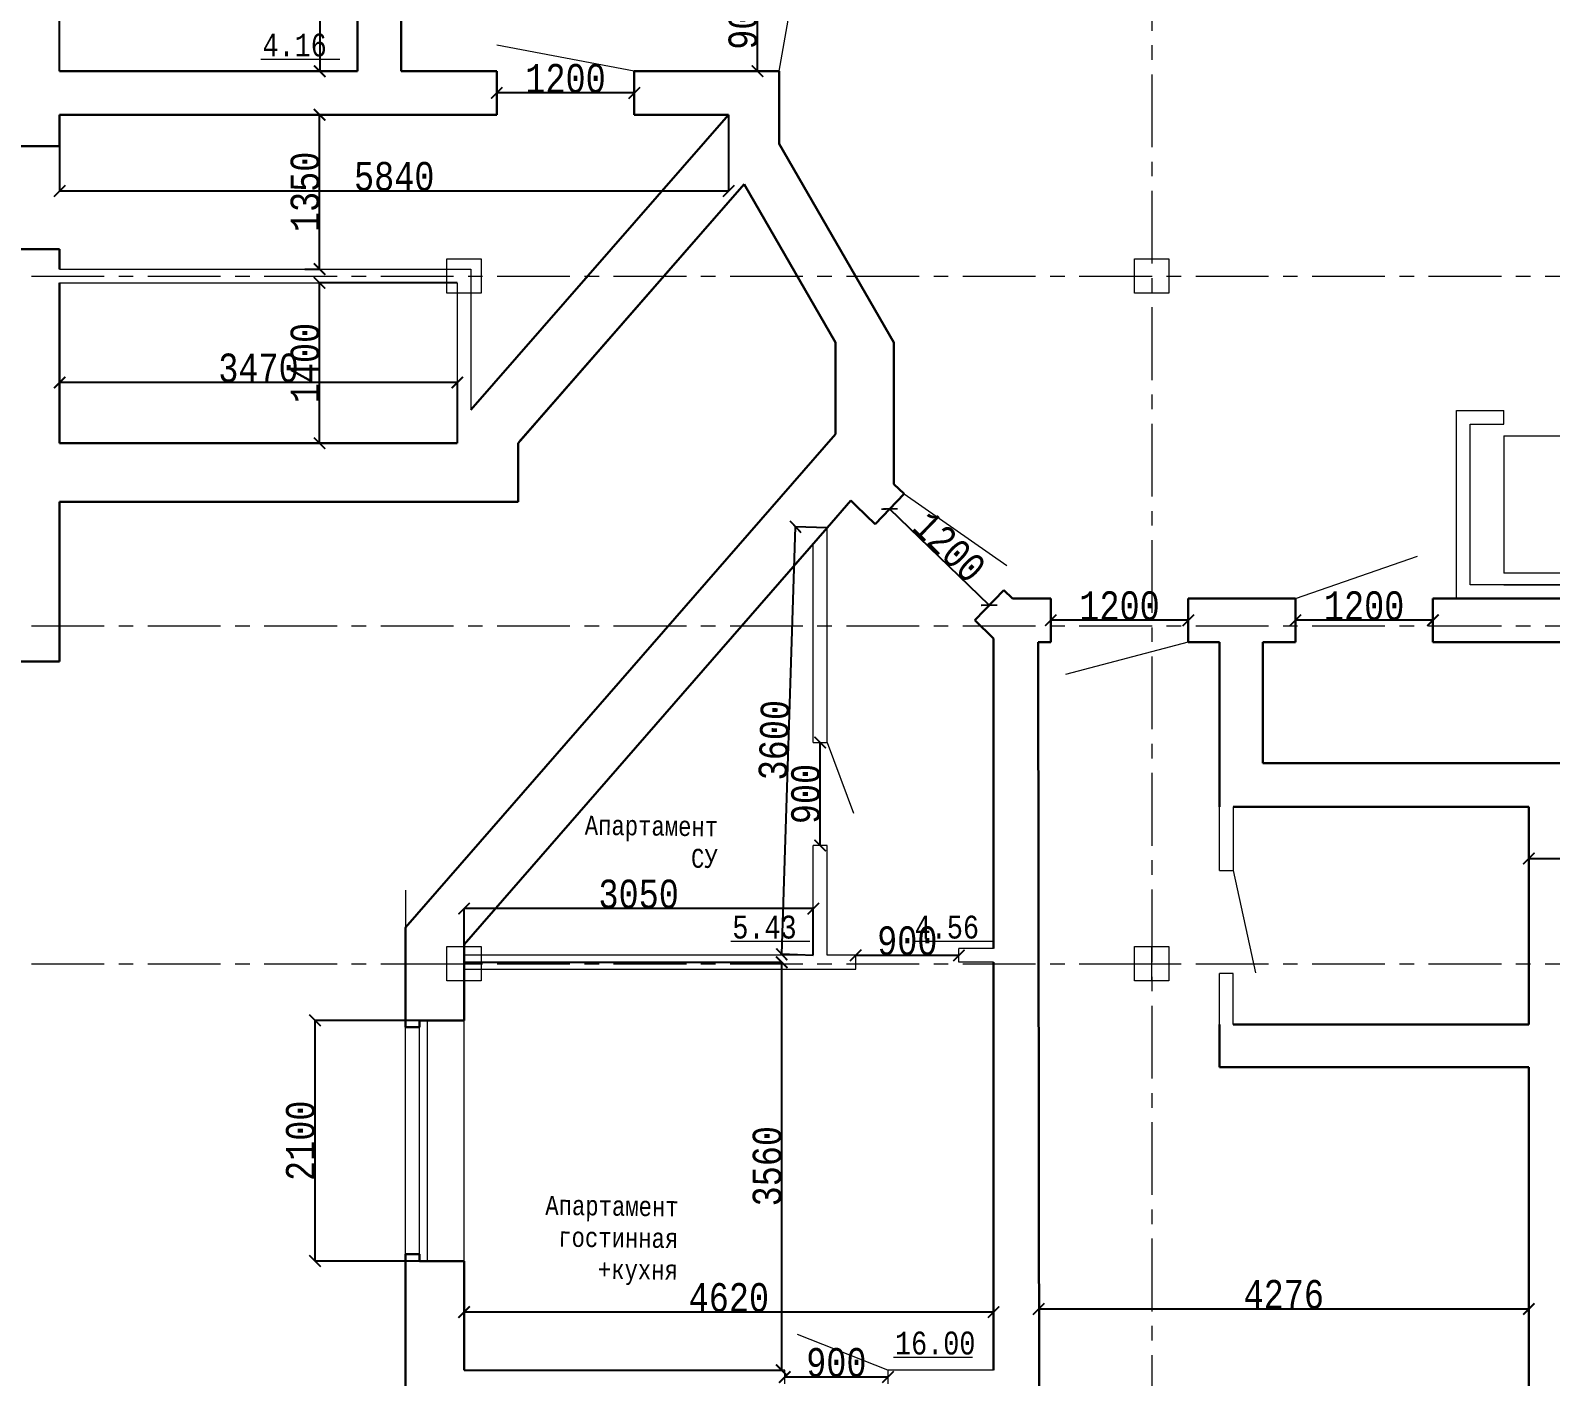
# Model space of a CAD drawing. Header units: millimetres. Extents: x -689206 to 4969298, y -1019800 to 703299.
# Drawn here: x 338194 to 351458, y 547427 to 559175 of the extents above; entities that cross this region are included whole.
import ezdxf

# ---------------------------------------------------------------- set-up
doc = ezdxf.new("R2010")
doc.units = ezdxf.units.MM
doc.linetypes.add('осеваяX2', pattern=[101.6, 63.5, -12.7, 12.7, -12.7])
for name, color, linetype, lineweight in [('несущие', 7, 'Continuous', 30), ('ПЕРЕГОРОДКИ', 252, 'Continuous', 9), ('РАЗМЕРЫ', 7, 'Continuous', 9), ('стены', 7, 'Continuous', 20)]:
    doc.layers.add(name, color=color, linetype=linetype, lineweight=lineweight)
doc.styles.add('Аннотативный', font='isocteur.ttf', dxfattribs={"width": 0.7, "height": 250})
doc.dimstyles.new('Аннотативный', dxfattribs={"dimscale": 0, "dimtxt": 250, "dimasz": 100, "dimexe": 1.25, "dimexo": 0.625, "dimtad": 1, "dimdec": 0, "dimtxsty": 'Аннотативный', "dimblk": 'ARCHTICK', "dimcen": 2.5, "dimadec": 0, "dimazin": 0, "dimtfac": 1, "dimtdec": 0, "dimtmove": 0, "dimatfit": 3, "dimfxl": 1, "dimarcsym": 0})

# ---------------------------------------------------------------- blocks, each defined once
blk = doc.blocks.new('_ArchTick')
at = {"color": 0, "linetype": 'ByBlock', "const_width": 0.15}
blk.add_lwpolyline([(-0.5, -0.5), (0.5, 0.5)], dxfattribs=at)
blk = doc.blocks.new('*D383')
at = {"layer": 'Defpoints', "color": 0, "lineweight": 20, "transparency": 16777216}
for p in [(338449, 559708), (338449, 558819), (341048, 558819)]:
    blk.add_point(p, dxfattribs=at)
at = {"layer": 'стены', "color": 0, "lineweight": -2, "transparency": 16777216}
for p, q in [((338449, 558820), (338449, 559709)), ((341048, 559708), (338449, 559708)), ((341048, 558820), (341048, 559709))]:
    blk.add_line(p, q, dxfattribs=at)
at = {"layer": 'стены', "color": 0, "lineweight": -2, "transparency": 16777216, "xscale": 100, "yscale": 100, "zscale": 100, "rotation": 180}
blk.add_blockref('_ArchTick', (338449, 559708), dxfattribs=at)
at = {"layer": 'стены', "color": 0, "lineweight": -2, "transparency": 16777216, "xscale": 100, "yscale": 100, "zscale": 100}
blk.add_blockref('_ArchTick', (341048, 559708), dxfattribs=at)
at = {"layer": 'стены', "color": 0, "transparency": 16777216, "insert": (339748, 559834), "char_height": 250, "attachment_point": 5, "style": 'Аннотативный'}
blk.add_mtext('2599', dxfattribs=at)
blk = doc.blocks.new('*D384')
at = {"layer": 'Defpoints', "color": 0, "lineweight": 20, "transparency": 16777216}
for p in [(341048, 560419), (340718, 558819), (341048, 558819)]:
    blk.add_point(p, dxfattribs=at)
at = {"layer": 'стены', "color": 0, "lineweight": -2, "transparency": 16777216}
for p, q in [((341047, 560419), (340717, 560419)), ((340718, 560419), (340718, 558819)), ((341047, 558819), (340717, 558819))]:
    blk.add_line(p, q, dxfattribs=at)
at = {"layer": 'стены', "color": 0, "lineweight": -2, "transparency": 16777216, "xscale": 100, "yscale": 100, "zscale": 100}
for p, rotation in [((340718, 560419), 90), ((340718, 558819), 270)]:
    blk.add_blockref('_ArchTick', p, dxfattribs=dict(at, rotation=rotation))
at = {"layer": 'стены', "color": 0, "transparency": 16777216, "insert": (340593, 559619), "char_height": 250, "attachment_point": 5, "rotation": 90, "style": 'Аннотативный'}
blk.add_mtext('1600', dxfattribs=at)
blk = doc.blocks.new('*D391')
at = {"layer": 'Defpoints', "color": 0, "lineweight": 20, "transparency": 16777216}
for p in [(341978, 551043), (344749, 551043), (341978, 547483)]:
    blk.add_point(p, dxfattribs=at)
at = {"layer": 'стены', "color": 0, "lineweight": -2, "transparency": 16777216}
for p, q in [((341979, 551043), (344750, 551043)), ((344749, 547483), (344749, 551043)), ((341979, 547483), (344750, 547483))]:
    blk.add_line(p, q, dxfattribs=at)
at = {"layer": 'стены', "color": 0, "lineweight": -2, "transparency": 16777216, "xscale": 100, "yscale": 100, "zscale": 100}
for p, rotation in [((344749, 551043), 90), ((344749, 547483), 270)]:
    blk.add_blockref('_ArchTick', p, dxfattribs=dict(at, rotation=rotation))
at = {"layer": 'стены', "color": 0, "transparency": 16777216, "insert": (344623, 549263), "char_height": 250, "attachment_point": 5, "rotation": 90, "style": 'Аннотативный'}
blk.add_mtext('3560', dxfattribs=at)
blk = doc.blocks.new('*D392')
at = {"layer": 'Defpoints', "color": 0, "lineweight": 20, "transparency": 16777216}
for p in [(341978, 547990), (341978, 547483), (346598, 547483)]:
    blk.add_point(p, dxfattribs=at)
at = {"layer": 'стены', "color": 0, "lineweight": -2, "transparency": 16777216}
for p, q in [((341978, 547484), (341978, 547991)), ((346598, 547990), (341978, 547990)), ((346598, 547484), (346598, 547991))]:
    blk.add_line(p, q, dxfattribs=at)
at = {"layer": 'стены', "color": 0, "lineweight": -2, "transparency": 16777216, "xscale": 100, "yscale": 100, "zscale": 100, "rotation": 180}
blk.add_blockref('_ArchTick', (341978, 547990), dxfattribs=at)
at = {"layer": 'стены', "color": 0, "lineweight": -2, "transparency": 16777216, "xscale": 100, "yscale": 100, "zscale": 100}
blk.add_blockref('_ArchTick', (346598, 547990), dxfattribs=at)
at = {"layer": 'стены', "color": 0, "transparency": 16777216, "insert": (344288, 548116), "char_height": 250, "attachment_point": 5, "style": 'Аннотативный'}
blk.add_mtext('4620', dxfattribs=at)
blk = doc.blocks.new('*D385')
at = {"layer": 'Defpoints', "color": 0, "lineweight": 20, "transparency": 16777216}
for p in [(346992, 548017), (351268, 548017), (351268, 548017)]:
    blk.add_point(p, dxfattribs=at)
at = {"layer": 'стены', "color": 0, "lineweight": -2, "transparency": 16777216}
for p, q in [((346992, 548017), (351268, 548017)), ((346992, 548016), (346992, 548016)), ((351268, 548018), (351268, 548018))]:
    blk.add_line(p, q, dxfattribs=at)
at = {"layer": 'стены', "color": 0, "lineweight": -2, "transparency": 16777216, "xscale": 100, "yscale": 100, "zscale": 100, "rotation": 180}
blk.add_blockref('_ArchTick', (346992, 548017), dxfattribs=at)
at = {"layer": 'стены', "color": 0, "lineweight": -2, "transparency": 16777216, "xscale": 100, "yscale": 100, "zscale": 100}
blk.add_blockref('_ArchTick', (351268, 548017), dxfattribs=at)
at = {"layer": 'стены', "color": 0, "transparency": 16777216, "insert": (349130, 548143), "char_height": 250, "attachment_point": 5, "style": 'Аннотативный'}
blk.add_mtext('4276', dxfattribs=at)
blk = doc.blocks.new('*D409')
at = {"layer": 'Defpoints', "color": 0, "lineweight": 20, "transparency": 16777216}
for p in [(345085, 552961), (345085, 552961), (345085, 552061)]:
    blk.add_point(p, dxfattribs=at)
at = {"layer": 'стены', "color": 0, "lineweight": -2, "transparency": 16777216}
for p, q in [((345085, 552961), (345086, 552961)), ((345085, 552061), (345085, 552961)), ((345085, 552061), (345086, 552061))]:
    blk.add_line(p, q, dxfattribs=at)
at = {"layer": 'стены', "color": 0, "lineweight": -2, "transparency": 16777216, "xscale": 100, "yscale": 100, "zscale": 100}
for p, rotation in [((345085, 552961), 90), ((345085, 552061), 270)]:
    blk.add_blockref('_ArchTick', p, dxfattribs=dict(at, rotation=rotation))
at = {"layer": 'стены', "color": 0, "transparency": 16777216, "insert": (344959, 552511), "char_height": 250, "attachment_point": 5, "rotation": 90, "style": 'Аннотативный'}
blk.add_mtext('900', dxfattribs=at)
blk = doc.blocks.new('*D410')
at = {"layer": 'Defpoints', "color": 0, "lineweight": 20, "transparency": 16777216}
for p in [(344776, 547423), (344776, 547423), (345676, 547423)]:
    blk.add_point(p, dxfattribs=at)
at = {"layer": 'стены', "color": 0, "lineweight": -2, "transparency": 16777216}
for p, q in [((344776, 547424), (344776, 547424)), ((345676, 547423), (344776, 547423)), ((345676, 547424), (345676, 547424))]:
    blk.add_line(p, q, dxfattribs=at)
at = {"layer": 'стены', "color": 0, "lineweight": -2, "transparency": 16777216, "xscale": 100, "yscale": 100, "zscale": 100, "rotation": 180}
blk.add_blockref('_ArchTick', (344776, 547423), dxfattribs=at)
at = {"layer": 'стены', "color": 0, "lineweight": -2, "transparency": 16777216, "xscale": 100, "yscale": 100, "zscale": 100}
blk.add_blockref('_ArchTick', (345676, 547423), dxfattribs=at)
at = {"layer": 'стены', "color": 0, "transparency": 16777216, "insert": (345226, 547549), "char_height": 250, "attachment_point": 5, "style": 'Аннотативный'}
blk.add_mtext('900', dxfattribs=at)
blk = doc.blocks.new('*D411')
at = {"layer": 'Defpoints', "color": 0, "lineweight": 20, "transparency": 16777216}
for p in [(345395, 551103), (345395, 551103), (346295, 551103)]:
    blk.add_point(p, dxfattribs=at)
at = {"layer": 'стены', "color": 0, "lineweight": -2, "transparency": 16777216}
for p, q in [((345395, 551104), (345395, 551105)), ((346295, 551103), (345395, 551103)), ((346295, 551104), (346295, 551105))]:
    blk.add_line(p, q, dxfattribs=at)
at = {"layer": 'стены', "color": 0, "lineweight": -2, "transparency": 16777216, "xscale": 100, "yscale": 100, "zscale": 100, "rotation": 180}
blk.add_blockref('_ArchTick', (345395, 551103), dxfattribs=at)
at = {"layer": 'стены', "color": 0, "lineweight": -2, "transparency": 16777216, "xscale": 100, "yscale": 100, "zscale": 100}
blk.add_blockref('_ArchTick', (346295, 551103), dxfattribs=at)
at = {"layer": 'стены', "color": 0, "transparency": 16777216, "insert": (345845, 551229), "char_height": 250, "attachment_point": 5, "style": 'Аннотативный'}
blk.add_mtext('900', dxfattribs=at)
blk = doc.blocks.new('*D434')
at = {"layer": 'Defpoints', "color": 0, "lineweight": 20, "transparency": 16777216}
for p in [(341978, 551511), (341978, 551103), (345025, 551103)]:
    blk.add_point(p, dxfattribs=at)
at = {"layer": 'ПЕРЕГОРОДКИ', "color": 0, "lineweight": -2, "transparency": 16777216}
for p, q in [((341978, 551104), (341978, 551512)), ((345025, 551511), (341978, 551511)), ((345025, 551104), (345025, 551512))]:
    blk.add_line(p, q, dxfattribs=at)
at = {"layer": 'ПЕРЕГОРОДКИ', "color": 0, "lineweight": -2, "transparency": 16777216, "xscale": 100, "yscale": 100, "zscale": 100, "rotation": 180}
blk.add_blockref('_ArchTick', (341978, 551511), dxfattribs=at)
at = {"layer": 'ПЕРЕГОРОДКИ', "color": 0, "lineweight": -2, "transparency": 16777216, "xscale": 100, "yscale": 100, "zscale": 100}
blk.add_blockref('_ArchTick', (345025, 551511), dxfattribs=at)
at = {"layer": 'ПЕРЕГОРОДКИ', "color": 0, "transparency": 16777216, "insert": (343501, 551637), "char_height": 250, "attachment_point": 5, "style": 'Аннотативный'}
blk.add_mtext('3050', dxfattribs=at)
blk = doc.blocks.new('*D435')
at = {"layer": 'Defpoints', "color": 0, "lineweight": 20, "transparency": 16777216}
for p in [(344870, 554843), (345145, 554834), (345025, 551103)]:
    blk.add_point(p, dxfattribs=at)
at = {"layer": 'ПЕРЕГОРОДКИ', "color": 0, "lineweight": -2, "transparency": 16777216}
for p, q in [((344750, 551112), (344870, 554843)), ((345144, 554834), (344869, 554843)), ((345024, 551103), (344749, 551112))]:
    blk.add_line(p, q, dxfattribs=at)
at = {"layer": 'ПЕРЕГОРОДКИ', "color": 0, "lineweight": -2, "transparency": 16777216, "xscale": 100, "yscale": 100, "zscale": 100}
for p, rotation in [((344870, 554843), 88.15754055116216), ((344750, 551112), 268.1575405511622)]:
    blk.add_blockref('_ArchTick', p, dxfattribs=dict(at, rotation=rotation))
at = {"layer": 'ПЕРЕГОРОДКИ', "color": 0, "transparency": 16777216, "insert": (344684, 552981), "char_height": 250, "attachment_point": 5, "rotation": 88.1575, "style": 'Аннотативный'}
blk.add_mtext('3600', dxfattribs=at)
blk = doc.blocks.new('*D466')
at = {"layer": 'Defpoints', "color": 0, "linetype": 'ByBlock', "lineweight": 20, "transparency": 16777216}
for p in [(340677, 550535), (341978, 550535), (341978, 548435)]:
    blk.add_point(p, dxfattribs=at)
at = {"layer": 'РАЗМЕРЫ', "color": 0, "linetype": 'ByBlock', "lineweight": -2, "transparency": 16777216}
for p, q in [((341977, 550535), (340676, 550535)), ((340677, 548435), (340677, 550535)), ((341977, 548435), (340676, 548435))]:
    blk.add_line(p, q, dxfattribs=at)
at = {"layer": 'РАЗМЕРЫ', "color": 0, "linetype": 'ByBlock', "lineweight": -2, "transparency": 16777216, "xscale": 100, "yscale": 100, "zscale": 100}
for p, rotation in [((340677, 550535), 90), ((340677, 548435), 270)]:
    blk.add_blockref('_ArchTick', p, dxfattribs=dict(at, rotation=rotation))
at = {"layer": 'РАЗМЕРЫ', "color": 0, "linetype": 'ByBlock', "lineweight": 13, "transparency": 16777216, "insert": (340551, 549485), "char_height": 250, "attachment_point": 5, "rotation": 90, "style": 'Аннотативный'}
blk.add_mtext('2100', dxfattribs=at)
blk = doc.blocks.new('*D347')
at = {"layer": 'Defpoints', "color": 0, "linetype": 'ByBlock', "lineweight": 20, "transparency": 16777216}
for p in [(338449, 556102), (338449, 555572), (341919, 555572)]:
    blk.add_point(p, dxfattribs=at)
at = {"layer": 'РАЗМЕРЫ', "color": 0, "linetype": 'ByBlock', "lineweight": -2, "transparency": 16777216}
for p, q in [((338449, 555573), (338449, 556103)), ((341919, 556102), (338449, 556102)), ((341919, 555573), (341919, 556103))]:
    blk.add_line(p, q, dxfattribs=at)
at = {"layer": 'РАЗМЕРЫ', "color": 0, "linetype": 'ByBlock', "lineweight": -2, "transparency": 16777216, "xscale": 100, "yscale": 100, "zscale": 100, "rotation": 180}
blk.add_blockref('_ArchTick', (338449, 556102), dxfattribs=at)
at = {"layer": 'РАЗМЕРЫ', "color": 0, "linetype": 'ByBlock', "lineweight": -2, "transparency": 16777216, "xscale": 100, "yscale": 100, "zscale": 100}
blk.add_blockref('_ArchTick', (341919, 556102), dxfattribs=at)
at = {"layer": 'РАЗМЕРЫ', "color": 0, "linetype": 'ByBlock', "lineweight": 20, "transparency": 16777216, "insert": (340184, 556228), "char_height": 250, "attachment_point": 5, "style": 'Аннотативный'}
blk.add_mtext('3470', dxfattribs=at)
blk = doc.blocks.new('*D351')
at = {"layer": 'Defpoints', "color": 0, "linetype": 'ByBlock', "lineweight": 20, "transparency": 16777216}
for p in [(340717, 556972), (341919, 556972), (341919, 555572)]:
    blk.add_point(p, dxfattribs=at)
at = {"layer": 'РАЗМЕРЫ', "color": 0, "linetype": 'ByBlock', "lineweight": -2, "transparency": 16777216}
for p, q in [((341918, 556972), (340716, 556972)), ((340717, 555572), (340717, 556972)), ((341918, 555572), (340716, 555572))]:
    blk.add_line(p, q, dxfattribs=at)
at = {"layer": 'РАЗМЕРЫ', "color": 0, "linetype": 'ByBlock', "lineweight": -2, "transparency": 16777216, "xscale": 100, "yscale": 100, "zscale": 100}
for p, rotation in [((340717, 556972), 90), ((340717, 555572), 270)]:
    blk.add_blockref('_ArchTick', p, dxfattribs=dict(at, rotation=rotation))
at = {"layer": 'РАЗМЕРЫ', "color": 0, "linetype": 'ByBlock', "lineweight": 20, "transparency": 16777216, "insert": (340591, 556272), "char_height": 250, "attachment_point": 5, "rotation": 90, "style": 'Аннотативный'}
blk.add_mtext('1400', dxfattribs=at)
blk = doc.blocks.new('*D354')
at = {"layer": 'Defpoints', "color": 0, "linetype": 'ByBlock', "lineweight": 20, "transparency": 16777216}
for p in [(338449, 558439), (344286, 558439), (344286, 557774)]:
    blk.add_point(p, dxfattribs=at)
at = {"layer": 'РАЗМЕРЫ', "color": 0, "linetype": 'ByBlock', "lineweight": -2, "transparency": 16777216}
for p, q in [((338449, 558439), (338449, 557773)), ((344286, 558439), (344286, 557773)), ((338449, 557774), (344286, 557774))]:
    blk.add_line(p, q, dxfattribs=at)
at = {"layer": 'РАЗМЕРЫ', "color": 0, "linetype": 'ByBlock', "lineweight": -2, "transparency": 16777216, "xscale": 100, "yscale": 100, "zscale": 100, "rotation": 180}
blk.add_blockref('_ArchTick', (338449, 557774), dxfattribs=at)
at = {"layer": 'РАЗМЕРЫ', "color": 0, "linetype": 'ByBlock', "lineweight": -2, "transparency": 16777216, "xscale": 100, "yscale": 100, "zscale": 100}
blk.add_blockref('_ArchTick', (344286, 557774), dxfattribs=at)
at = {"layer": 'РАЗМЕРЫ', "color": 0, "linetype": 'ByBlock', "lineweight": 20, "transparency": 16777216, "insert": (341368, 557900), "char_height": 250, "attachment_point": 5, "style": 'Аннотативный'}
blk.add_mtext('5840', dxfattribs=at)
blk = doc.blocks.new('*D355')
at = {"layer": 'Defpoints', "color": 0, "linetype": 'ByBlock', "lineweight": 20, "transparency": 16777216}
for p in [(340588, 558439), (340717, 558439), (340588, 557092)]:
    blk.add_point(p, dxfattribs=at)
at = {"layer": 'РАЗМЕРЫ', "color": 0, "linetype": 'ByBlock', "lineweight": -2, "transparency": 16777216}
for p, q in [((340589, 558439), (340718, 558439)), ((340717, 557092), (340717, 558439)), ((340589, 557092), (340718, 557092))]:
    blk.add_line(p, q, dxfattribs=at)
at = {"layer": 'РАЗМЕРЫ', "color": 0, "linetype": 'ByBlock', "lineweight": -2, "transparency": 16777216, "xscale": 100, "yscale": 100, "zscale": 100}
for p, rotation in [((340717, 558439), 90), ((340717, 557092), 270)]:
    blk.add_blockref('_ArchTick', p, dxfattribs=dict(at, rotation=rotation))
at = {"layer": 'РАЗМЕРЫ', "color": 0, "linetype": 'ByBlock', "lineweight": 20, "transparency": 16777216, "insert": (340591, 557766), "char_height": 250, "attachment_point": 5, "rotation": 90, "style": 'Аннотативный'}
blk.add_mtext('1350', dxfattribs=at)
blk = doc.blocks.new('*D680')
at = {"layer": 'Defpoints', "color": 0, "linetype": 'ByBlock', "lineweight": 20, "transparency": 16777216}
for p in [(349231, 554027), (349231, 554027), (350431, 554027)]:
    blk.add_point(p, dxfattribs=at)
at = {"layer": 'РАЗМЕРЫ', "color": 0, "linetype": 'ByBlock', "lineweight": -2, "transparency": 16777216}
for p, q in [((349231, 554028), (349231, 554029)), ((350431, 554027), (349231, 554027)), ((350431, 554028), (350431, 554029))]:
    blk.add_line(p, q, dxfattribs=at)
at = {"layer": 'РАЗМЕРЫ', "color": 0, "linetype": 'ByBlock', "lineweight": -2, "transparency": 16777216, "xscale": 100, "yscale": 100, "zscale": 100, "rotation": 180}
blk.add_blockref('_ArchTick', (349231, 554027), dxfattribs=at)
at = {"layer": 'РАЗМЕРЫ', "color": 0, "linetype": 'ByBlock', "lineweight": -2, "transparency": 16777216, "xscale": 100, "yscale": 100, "zscale": 100}
blk.add_blockref('_ArchTick', (350431, 554027), dxfattribs=at)
at = {"layer": 'РАЗМЕРЫ', "color": 0, "linetype": 'ByBlock', "lineweight": 20, "transparency": 16777216, "insert": (349831, 554153), "char_height": 250, "attachment_point": 5, "style": 'Аннотативный'}
blk.add_mtext('1200', dxfattribs=at)
blk = doc.blocks.new('*D681')
at = {"layer": 'Defpoints', "color": 0, "linetype": 'ByBlock', "lineweight": 20, "transparency": 16777216}
for p in [(347097, 554027), (347097, 554027), (348297, 554027)]:
    blk.add_point(p, dxfattribs=at)
at = {"layer": 'РАЗМЕРЫ', "color": 0, "linetype": 'ByBlock', "lineweight": -2, "transparency": 16777216}
for p, q in [((347097, 554028), (347097, 554029)), ((348297, 554027), (347097, 554027)), ((348297, 554028), (348297, 554029))]:
    blk.add_line(p, q, dxfattribs=at)
at = {"layer": 'РАЗМЕРЫ', "color": 0, "linetype": 'ByBlock', "lineweight": -2, "transparency": 16777216, "xscale": 100, "yscale": 100, "zscale": 100, "rotation": 180}
blk.add_blockref('_ArchTick', (347097, 554027), dxfattribs=at)
at = {"layer": 'РАЗМЕРЫ', "color": 0, "linetype": 'ByBlock', "lineweight": -2, "transparency": 16777216, "xscale": 100, "yscale": 100, "zscale": 100}
blk.add_blockref('_ArchTick', (348297, 554027), dxfattribs=at)
at = {"layer": 'РАЗМЕРЫ', "color": 0, "linetype": 'ByBlock', "lineweight": 20, "transparency": 16777216, "insert": (347697, 554153), "char_height": 250, "attachment_point": 5, "style": 'Аннотативный'}
blk.add_mtext('1200', dxfattribs=at)
blk = doc.blocks.new('*D682')
at = {"layer": 'Defpoints', "color": 0, "linetype": 'ByBlock', "lineweight": 20, "transparency": 16777216}
for p in [(345690, 554999), (345690, 554999), (346560, 554159)]:
    blk.add_point(p, dxfattribs=at)
at = {"layer": 'РАЗМЕРЫ', "color": 0, "linetype": 'ByBlock', "lineweight": -2, "transparency": 16777216}
for p, q in [((345690, 554999), (345691, 555000)), ((346560, 554159), (345690, 554999)), ((346560, 554159), (346561, 554160))]:
    blk.add_line(p, q, dxfattribs=at)
at = {"layer": 'РАЗМЕРЫ', "color": 0, "linetype": 'ByBlock', "lineweight": -2, "transparency": 16777216, "xscale": 100, "yscale": 100, "zscale": 100}
for p, rotation in [((345690, 554999), 135.9954418909527), ((346560, 554159), 315.9954418909527)]:
    blk.add_blockref('_ArchTick', p, dxfattribs=dict(at, rotation=rotation))
at = {"layer": 'РАЗМЕРЫ', "color": 0, "linetype": 'ByBlock', "lineweight": 20, "transparency": 16777216, "insert": (346212, 554669), "char_height": 250, "attachment_point": 5, "rotation": 315.9954, "style": 'Аннотативный'}
blk.add_mtext('1200', dxfattribs=at)
blk = doc.blocks.new('*D683')
at = {"layer": 'Defpoints', "color": 0, "linetype": 'ByBlock', "lineweight": 20, "transparency": 16777216}
for p in [(351648, 551948), (351268, 550500), (351648, 550500)]:
    blk.add_point(p, dxfattribs=at)
at = {"layer": 'РАЗМЕРЫ', "color": 0, "linetype": 'ByBlock', "lineweight": -2, "transparency": 16777216}
for p, q in [((351268, 550500), (351268, 551950)), ((351268, 551948), (351648, 551948)), ((351648, 550500), (351648, 551950)), ((351648, 551948), (352222, 551948))]:
    blk.add_line(p, q, dxfattribs=at)
at = {"layer": 'РАЗМЕРЫ', "color": 0, "linetype": 'ByBlock', "lineweight": -2, "transparency": 16777216, "xscale": 100, "yscale": 100, "zscale": 100, "rotation": 180}
blk.add_blockref('_ArchTick', (351268, 551948), dxfattribs=at)
at = {"layer": 'РАЗМЕРЫ', "color": 0, "linetype": 'ByBlock', "lineweight": -2, "transparency": 16777216, "xscale": 100, "yscale": 100, "zscale": 100}
blk.add_blockref('_ArchTick', (351648, 551948), dxfattribs=at)
at = {"layer": 'РАЗМЕРЫ', "color": 0, "linetype": 'ByBlock', "lineweight": 30, "transparency": 16777216, "insert": (351985, 552074), "char_height": 250, "attachment_point": 5, "style": 'Аннотативный'}
blk.add_mtext('380', dxfattribs=at)
blk = doc.blocks.new('*D685')
at = {"layer": 'Defpoints', "color": 0, "linetype": 'ByBlock', "lineweight": 20, "transparency": 16777216}
for p in [(342263, 558629), (342263, 558629), (343463, 558629)]:
    blk.add_point(p, dxfattribs=at)
at = {"layer": 'РАЗМЕРЫ', "color": 0, "linetype": 'ByBlock', "lineweight": -2, "transparency": 16777216}
for p, q in [((342263, 558630), (342263, 558631)), ((343463, 558629), (342263, 558629)), ((343463, 558630), (343463, 558631))]:
    blk.add_line(p, q, dxfattribs=at)
at = {"layer": 'РАЗМЕРЫ', "color": 0, "linetype": 'ByBlock', "lineweight": -2, "transparency": 16777216, "xscale": 100, "yscale": 100, "zscale": 100, "rotation": 180}
blk.add_blockref('_ArchTick', (342263, 558629), dxfattribs=at)
at = {"layer": 'РАЗМЕРЫ', "color": 0, "linetype": 'ByBlock', "lineweight": -2, "transparency": 16777216, "xscale": 100, "yscale": 100, "zscale": 100}
blk.add_blockref('_ArchTick', (343463, 558629), dxfattribs=at)
at = {"layer": 'РАЗМЕРЫ', "color": 0, "linetype": 'ByBlock', "lineweight": 20, "transparency": 16777216, "insert": (342863, 558755), "char_height": 250, "attachment_point": 5, "style": 'Аннотативный'}
blk.add_mtext('1200', dxfattribs=at)
blk = doc.blocks.new('*D688')
at = {"layer": 'Defpoints', "color": 0, "linetype": 'ByBlock', "lineweight": 20, "transparency": 16777216}
for p in [(344538, 559719), (344538, 559719), (344538, 558819)]:
    blk.add_point(p, dxfattribs=at)
at = {"layer": 'РАЗМЕРЫ', "color": 0, "linetype": 'ByBlock', "lineweight": -2, "transparency": 16777216}
for p, q in [((344538, 558819), (344538, 559719)), ((344539, 559719), (344539, 559719)), ((344539, 558819), (344539, 558819))]:
    blk.add_line(p, q, dxfattribs=at)
at = {"layer": 'РАЗМЕРЫ', "color": 0, "linetype": 'ByBlock', "lineweight": -2, "transparency": 16777216, "xscale": 100, "yscale": 100, "zscale": 100}
for p, rotation in [((344538, 559719), 90), ((344538, 558819), 270)]:
    blk.add_blockref('_ArchTick', p, dxfattribs=dict(at, rotation=rotation))
at = {"layer": 'РАЗМЕРЫ', "color": 0, "linetype": 'ByBlock', "lineweight": 20, "transparency": 16777216, "insert": (344412, 559269), "char_height": 250, "attachment_point": 5, "rotation": 90, "style": 'Аннотативный'}
blk.add_mtext('900', dxfattribs=at)

msp = doc.modelspace()

# ---------------------------------------------------------------- linework, layer by layer
at = {"layer": 'несущие', "color": 0}
for p, q in [((341978, 550535.5), (341978, 551163.4)), ((341978, 548435.5), (341978, 547482.9))]:
    msp.add_line(p, q, dxfattribs=at)
at = {"layer": 'несущие', "color": 18, "linetype": 'ByBlock', "lineweight": 30, "true_color": 0x000000}
for p, q in [((341588, 550475.5), (341468, 550475.5)), ((341588, 550535.5), (341978, 550535.5)), ((341588, 550535.5), (341588, 550475.5)), ((341588, 548495.5), (341468, 548495.5)), ((341588, 548435.5), (341588, 548495.5)), ((341978, 548435.5), (341588, 548435.5))]:
    msp.add_line(p, q, dxfattribs=at)
at = {"layer": 'несущие', "color": 18, "linetype": 'ByBlock', "lineweight": 13, "true_color": 0x000000}
for p, q in [((341588, 548495.5), (341588, 550475.5)), ((341658, 548435.5), (341658, 550535.5)), ((341978, 548435.5), (341978, 550535.5)), ((341588, 548435.5), (341658, 548435.5))]:
    msp.add_line(p, q, dxfattribs=at)
at = {"layer": 'ПЕРЕГОРОДКИ', "linetype": 'ByBlock', "lineweight": 20}
for p, q in [((348568.1, 551843.8), (348688.8, 551843.7)), ((348688.1, 550943.7), (348568.1, 550943.8))]:
    msp.add_line(p, q, dxfattribs=at)
at = {"layer": 'ПЕРЕГОРОДКИ', "color": 0}
for p, q in [((345024.8, 551103.4), (341978, 551103.4)), ((341978, 551043.4), (341978, 550983.4)), ((345394.8, 551103.4), (345144.8, 551103.4)), ((345394.8, 550983.4), (345394.8, 551103.4)), ((341978, 550983.4), (345394.8, 550983.4))]:
    msp.add_line(p, q, dxfattribs=at)
at = {"layer": 'РАЗМЕРЫ', "linetype": 'ByBlock', "lineweight": 20}
for p, q in [((344728, 558819.4), (344854.3, 559547.4)), ((343463, 558819.4), (342262.8, 559045.9)), ((338448.7, 557092.2), (341745.2, 557092.2)), ((338448.7, 557092.2), (342036.1, 557092.2)), ((338448.7, 555572.2), (338448.7, 556972.2)), ((338448.7, 556972.2), (341745.2, 556972.2)), ((338448.7, 556972.2), (341918.7, 556972.2)), ((341918.7, 556972.2), (341918.7, 555572.2)), ((342036.1, 557092.2), (342038, 555862.7)), ((350636.5, 554217.3), (350636.5, 555857.3)), ((345816.9, 555130.2), (346712.3, 554506.1)), ((349231.3, 554217.3), (350298.2, 554587.7)), ((348297.1, 553837.3), (347225.9, 553554.1)), ((348568.1, 551843.8), (348568.1, 552399.8)), ((348688.1, 552399.8), (348688.1, 551843.7)), ((348688.8, 551843.7), (348882.6, 550950)), ((348568.1, 550499.6), (348568.1, 550943.8)), ((348688.1, 550499.6), (348688.1, 550943.8))]:
    msp.add_line(p, q, dxfattribs=at)
at = {"layer": 'РАЗМЕРЫ', "color": 114, "true_color": 0x139b48}
for p, q in [((340204.6, 558923.4), (340893.9, 558923.4)), ((344303.9, 551225.8), (344993.2, 551225.8)), ((345895.2, 551225.8), (346584.5, 551225.8)), ((345723.8, 547595.7), (346413, 547595.7))]:
    msp.add_line(p, q, dxfattribs=at)
at = {"layer": 'РАЗМЕРЫ', "linetype": 'ByBlock', "lineweight": 30}
for p, q in [((342263, 558439.4), (342263, 558819.4)), ((343463, 558819.4), (343463, 558439.4)), ((344348, 558819.4), (344728, 558819.4)), ((344728, 558184.4), (344728, 558819.4)), ((337938.7, 558165.2), (338448.7, 558165.2)), ((338448.7, 557265.2), (337938.7, 557265.2)), ((338448.7, 557092.2), (338448.7, 557265.2)), ((345816.9, 555130.2), (345563.2, 554867.4)), ((345728, 555216.1), (345816.9, 555130.2)), ((345398.9, 555026.1), (345351.9, 555071.5)), ((345398.9, 555026.1), (345563.2, 554867.4)), ((346686.8, 554290.1), (346433, 554027.3)), ((346686.8, 554290.1), (346762.1, 554217.3)), ((346762.1, 554217.3), (347097.1, 554217.3)), ((347097.1, 553837.3), (347097.1, 554217.3)), ((348297.1, 554217.3), (348297.1, 553837.3)), ((348297.1, 554217.3), (349231.3, 554217.3)), ((349231.3, 553837.3), (349231.3, 554217.3)), ((350431.3, 554217.3), (351224.7, 554217.3)), ((350431.3, 554217.3), (350431.3, 553837.3)), ((350431.3, 554217.3), (352976.5, 554217.3)), ((346433, 554027.3), (346598.1, 553867.9)), ((347097.1, 553837.3), (346988.1, 553837.3)), ((348568.1, 553837.3), (348297.1, 553837.3)), ((348568.1, 552399.8), (348568.1, 553837.3)), ((348948.1, 552779.8), (348948.1, 553837.3)), ((349231.3, 553837.3), (348948.1, 553837.3)), ((352976.5, 553837.3), (350431.3, 553837.3)), ((348948.1, 552779.8), (351648.1, 552779.8)), ((351268.1, 552777.4), (351268.1, 552779.8)), ((348688.1, 552399.8), (351268.1, 552399.8)), ((348568.1, 550125.9), (348568.1, 550499.6)), ((351268.1, 550499.6), (348688.1, 550499.6)), ((351268.1, 550125.9), (348568.1, 550125.9))]:
    msp.add_line(p, q, dxfattribs=at)
at = {"layer": 'РАЗМЕРЫ'}
for p, q in [((350636.5, 555857.3), (351049.7, 555857.3)), ((351049.7, 555737.3), (351049.7, 555857.3)), ((350756.5, 554337.3), (350756.5, 555737.3)), ((350756.5, 555737.3), (351049.7, 555737.3)), ((351049.7, 555637.5), (351049.7, 554437.3)), ((351049.7, 555637.5), (352149.7, 555637.5)), ((352856.5, 554337.3), (350756.5, 554337.3)), ((352149.7, 554437.3), (351049.7, 554437.3)), ((351049.7, 554337.3), (352149.7, 554337.3))]:
    msp.add_line(p, q, dxfattribs=at)
at = {"layer": 'стены', "color": 1, "linetype": 'осеваяX2', "lineweight": 15, "ltscale": 10}
for p, q in [((347978, 583174.8), (347978, 539027.3)), ((323978, 557029.3), (396128, 557029.3)), ((323978, 553977.4), (396128, 553977.4)), ((323978, 551029.3), (396128, 551029.3))]:
    msp.add_line(p, q, dxfattribs=at)
at = {"layer": 'стены', "lineweight": 30}
for p, q in [((341428, 561119.4), (341428, 558819.4)), ((341048, 560419.4), (341048, 558819.4)), ((341048, 558819.4), (341048, 560419.4)), ((341048, 558819.4), (338448.7, 558819.4)), ((342263, 558819.4), (341428, 558819.4)), ((344348, 558819.4), (343463, 558819.4)), ((344728, 558439.4), (344728, 558819.4)), ((338448.7, 558165.2), (338448.7, 558439.4)), ((342263, 558439.4), (338448.7, 558439.4)), ((344286.3, 558439.4), (342038, 555862.7)), ((344286.3, 558439.4), (343463, 558439.4)), ((344728, 558439.4), (344728, 558184.4)), ((344728, 558184.4), (345728, 556452.3)), ((344421.1, 557832.6), (342448.7, 555572.2)), ((344421.1, 557832.6), (342458.3, 555583.3)), ((345218, 556452.3), (344421.1, 557832.6)), ((338448.7, 557092.2), (338448.7, 557265.2)), ((338448.7, 555572.2), (338448.7, 556972.2)), ((345218, 555652.3), (345218, 556452.3)), ((345728, 556452.3), (345728, 555652.3)), ((341468, 551346.9), (345218, 555652.3)), ((345728, 555652.3), (345728, 555216.1)), ((338448.7, 555572.2), (341918.7, 555572.2)), ((342448.7, 555572.2), (342448.7, 555062.2)), ((345728, 555216.1), (345816.9, 555130.2)), ((342448.7, 555062.2), (338448.7, 555062.2)), ((338448.7, 553667.4), (338448.7, 555062.2)), ((345144.8, 554833.8), (345351.9, 555071.5)), ((341978, 551198), (345144.8, 554833.8)), ((346686.8, 554290.1), (346762.1, 554217.3)), ((346598.1, 551163.4), (346598.1, 553867.9)), ((346988.1, 553837.3), (346994.8, 546727.3)), ((336854.2, 553667.4), (338448.7, 553667.4)), ((351268.1, 550499.6), (351268.1, 552399.8)), ((341468, 551346.9), (341468, 550475.5)), ((341978, 551198), (341978, 551163.4)), ((346598.1, 550777.4), (346598.1, 551043.4)), ((346598.1, 550777.4), (346598.1, 547482.9)), ((351268.1, 546727.3), (351268.1, 550125.9)), ((341468, 548495.5), (341468, 547239.9))]:
    msp.add_line(p, q, dxfattribs=at)
at = {"layer": 'стены'}
for p, q in [((338448.7, 558819.4), (338448.7, 559199.4)), ((345218, 556452.3), (344718, 557318.3)), ((345728, 556452.3), (345228, 557318.3)), ((345218, 555652.3), (345218, 556452.3)), ((345218, 555652.3), (345218, 556452.3)), ((345728, 556452.3), (345728, 555652.3)), ((345728, 556452.3), (345728, 555652.3)), ((341468, 551346.9), (345218, 555652.3)), ((341468, 551346.9), (345218, 555652.3)), ((345728, 555652.3), (345728, 555216.1)), ((345728, 555652.3), (345728, 555216.1)), ((345144.8, 552961.1), (345144.8, 554833.8)), ((345024.8, 552961.1), (345024.8, 554696)), ((346598.1, 553867.9), (346598.1, 552201.8)), ((345024.8, 552961.1), (345144.8, 552961.1)), ((345144.8, 552961.1), (345376.7, 552344.8)), ((345024.8, 551103.4), (345024.8, 552061.1)), ((345144.8, 552061.1), (345024.8, 552061.1)), ((345144.8, 551103.4), (345144.8, 552061.1)), ((341468, 551671), (341468, 550475.5)), ((341468, 550115.5), (341468, 551346.9)), ((341468, 548495.5), (341468, 551346.9)), ((341978, 550879.3), (341978, 551179.3)), ((346598.1, 551163.4), (346294.8, 551163.4)), ((346598.1, 551163.4), (346294.8, 551163.4)), ((346294.8, 551043.4), (346294.8, 551163.4)), ((347978, 550879.3), (347978, 551179.3)), ((341828, 551029.3), (342128, 551029.3)), ((346598.1, 551043.4), (346294.8, 551043.4)), ((346598.1, 551043.4), (346294.8, 551043.4)), ((347828, 551029.3), (348128, 551029.3)), ((346598.1, 549097.4), (346598.1, 549217.4)), ((345675.8, 547482.9), (344886.1, 547795.5)), ((344775.8, 547482.9), (341978, 547482.9)), ((344775.8, 547362.9), (344775.8, 547482.9)), ((346598.1, 547482.9), (345675.8, 547482.9)), ((345675.8, 547482.9), (345675.8, 547362.9))]:
    msp.add_line(p, q, dxfattribs=at)
at = {"layer": 'стены', "color": 240, "true_color": 0xed1f24}
for points in [[(341828, 557181.4), (342128, 557181.4), (342128, 556881.4), (341828, 556881.4)], [(347828, 557181.4), (348128, 557181.4), (348128, 556881.4), (347828, 556881.4)], [(341828, 551179.3), (342128, 551179.3), (342128, 550879.3), (341828, 550879.3)], [(347828, 551179.3), (348128, 551179.3), (348128, 550879.3), (347828, 550879.3)]]:
    msp.add_lwpolyline(points, close=True, dxfattribs=at)

# ---------------------------------------------------------------- texts
at = {"char_height": 165.8, "width": 766.271, "attachment_point": 3, "rotation": 359.29601, "style": 'Аннотативный'}
for s, insert in [('Апартамент\\PСУ', (344195.3, 552307.1)), ('Апартамент\\Pгостинная\\P+кухня', (343850.9, 548990.2))]:
    msp.add_mtext(s, dxfattribs=dict(at, insert=insert))
at = {"layer": 'РАЗМЕРЫ', "color": 114, "true_color": 0x139b48, "char_height": 200, "width": 656.117, "attachment_point": 1, "style": 'Аннотативный'}
for s, insert in [('4.16', (340218.8, 559147.5)), ('5.43', (344318, 551449.8)), ('4.56', (345909.4, 551449.8)), ('16.00', (345737.9, 547819.8))]:
    msp.add_mtext(s, dxfattribs=dict(at, insert=insert))

# ---------------------------------------------------------------- dimensions: what is measured, and where the dimension line sits
at = {"layer": 'ПЕРЕГОРОДКИ', "color": 0}
for p2, distance, text, picture, middle in [((345144.8, 554833.8), 275, '3600', '*D435', (344684.4, 552981.4)), ((341978, 551103.4), -407.6, '3050', '*D434', (343501.4, 551636.6))]:
    dim = msp.add_aligned_dim(p1=(345024.8, 551103.4), p2=p2, distance=distance, text=text, dimstyle='Аннотативный', dxfattribs=at)
    dim.commit()
    dim.dimension.update_dxf_attribs({"geometry": picture, "text_midpoint": middle})
at = {"layer": 'РАЗМЕРЫ', "linetype": 'ByBlock', "lineweight": 20}
for p1, p2, picture, middle in [((344538, 558819.4), (344538, 559719.4), '*D688', (344412.4, 559269.4)), ((343463, 558629.4), (342263, 558629.4), '*D685', (342863, 558755)), ((348297.1, 554027.3), (347097.1, 554027.3), '*D681', (347697.1, 554153)), ((350431.3, 554027.3), (349231.3, 554027.3), '*D680', (349831.3, 554153))]:
    dim = msp.add_aligned_dim(p1=p1, p2=p2, distance=0, dimstyle='Аннотативный', dxfattribs=at)
    dim.commit()
    dim.dimension.update_dxf_attribs({"geometry": picture, "text_midpoint": middle})
dim = msp.add_linear_dim(base=(344286.3, 557774), p1=(338448.7, 558439.4), p2=(344286.3, 558439.4), text='5840', dimstyle='Аннотативный', dxfattribs=at)
dim.commit()
dim.dimension.update_dxf_attribs({"geometry": '*D354', "text_midpoint": (341367.5, 557899.6)})
dim = msp.add_linear_dim(base=(340717, 558439.4), p1=(340588, 557092.2), p2=(340588, 558439.4), angle=90, text='1350', dimstyle='Аннотативный', dxfattribs=at)
dim.commit()
dim.dimension.update_dxf_attribs({"geometry": '*D355', "text_midpoint": (340591.3, 557765.8)})
dim = msp.add_linear_dim(base=(340717, 556972.2), p1=(341918.7, 555572.2), p2=(341918.7, 556972.2), angle=90, dimstyle='Аннотативный', dxfattribs=at)
dim.commit()
dim.dimension.update_dxf_attribs({"geometry": '*D351', "text_midpoint": (340591.3, 556272.2)})
dim = msp.add_linear_dim(base=(338448.7, 556102.2), p1=(341918.7, 555572.2), p2=(338448.7, 555572.2), dimstyle='Аннотативный', dxfattribs=at)
dim.commit()
dim.dimension.update_dxf_attribs({"geometry": '*D347', "text_midpoint": (340183.7, 556227.9)})
dim = msp.add_aligned_dim(p1=(346559.9, 554158.7), p2=(345690, 554998.8), distance=0, text='1200', dimstyle='Аннотативный', dxfattribs=at)
dim.commit()
dim.dimension.update_dxf_attribs({"geometry": '*D682', "text_midpoint": (346212.2, 554669.1)})
at = {"layer": 'РАЗМЕРЫ', "linetype": 'ByBlock', "lineweight": 30}
dim = msp.add_aligned_dim(p1=(351268.1, 550499.6), p2=(351648.1, 550499.6), distance=1448.7, dimstyle='Аннотативный', dxfattribs=at)
dim.commit()
dim.dimension.update_dxf_attribs({"geometry": '*D683', "text_midpoint": (351985, 552073.9)})
at = {"layer": 'РАЗМЕРЫ', "linetype": 'ByBlock', "lineweight": 13}
dim = msp.add_linear_dim(base=(340677, 550535.5), p1=(341978, 548435.5), p2=(341978, 550535.5), angle=90, dimstyle='Аннотативный', dxfattribs=at)
dim.commit()
dim.dimension.update_dxf_attribs({"geometry": '*D466', "text_midpoint": (340551.4, 549485.5)})
at = {"layer": 'стены'}
for p1, p2, distance, picture, middle in [((341048, 560419.4), (341048, 558819.4), -329.8, '*D384', (340592.6, 559619.4)), ((341048, 558819.4), (338448.7, 558819.4), -888.7, '*D383', (339748.3, 559833.7)), ((345084.8, 552061.1), (345084.8, 552961.1), 0, '*D409', (344959.1, 552511.1)), ((346294.8, 551103.4), (345394.8, 551103.4), 0, '*D411', (345844.8, 551229)), ((341978.0175, 547482.8814), (341978.0175, 551043.3621), -2770.9312, '*D391', (344623.3237, 549263.1218)), ((346598.1, 547482.9), (341978, 547482.9), -507.2, '*D392', (344288, 548115.7)), ((346992.5, 548017.1), (351268.1, 548017.1), 0, '*D385', (349130.3, 548142.7)), ((345675.8, 547422.9), (344775.8, 547422.9), 0, '*D410', (345225.8, 547548.5))]:
    dim = msp.add_aligned_dim(p1=p1, p2=p2, distance=distance, dimstyle='Аннотативный', dxfattribs=at)
    dim.commit()
    dim.dimension.update_dxf_attribs({"geometry": picture, "text_midpoint": middle})

doc.saveas('drawing.dxf')
